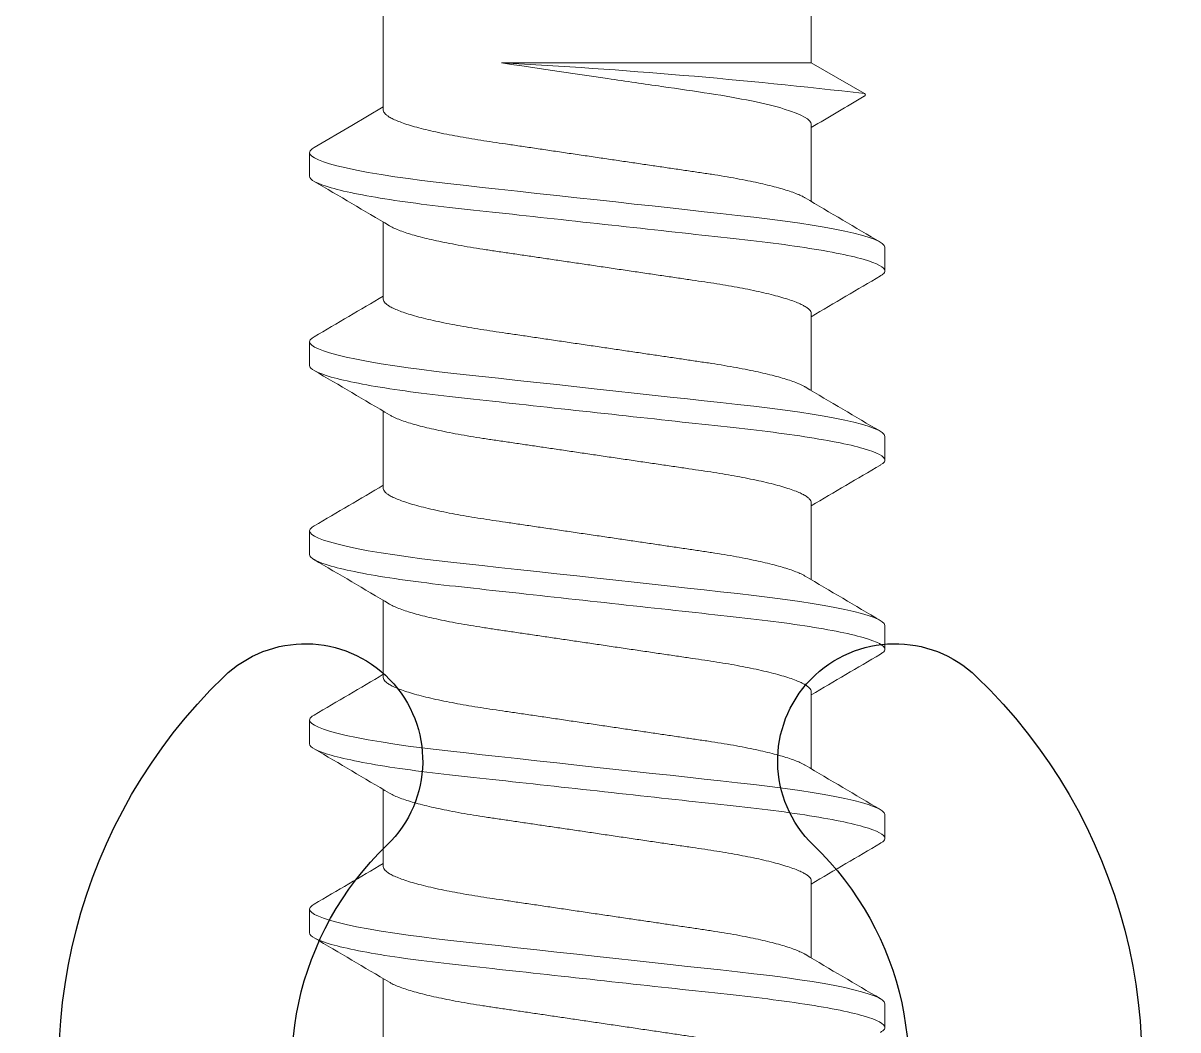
# Model space of a CAD drawing. Extents: x -82 to 113, y -82 to 93.
# Drawn here: x 17.3796 to 17.6847, y 88.2895 to 88.5556 of the extents above; entities that cross this region are included whole.
import ezdxf

# ---------------------------------------------------------------- set-up
doc = ezdxf.new("R2010")
doc.units = 0
doc.header["$MEASUREMENT"] = 0
doc.layers.get('0').update_dxf_attribs({"linetype": 'CONTINUOUS'})
doc.layers.add('Ballons', color=7, linetype='CONTINUOUS')
doc.layers.add('FRAME', color=1, linetype='CONTINUOUS')

# ---------------------------------------------------------------- blocks, each defined once
blk = doc.blocks.new('20355')
at = {"color": 7, "linetype": 'Continuous', "lineweight": 15}
for p, q in [((0.4342983944445109, 0.07598660130091162), (0.4280494863278079, 0.0759866012078021)), ((0.4842895713943562, 0.07598660204584462), (0.4780406632777101, 0.07598660195272089)), ((0.53428074834423, 0.07598660279076341), (0.5280318695554058, 0.07598660269763968)), ((0.5842719546219257, 0.0759866035356822), (0.578023017177486, 0.07598660344257269)), ((0.634263102244006, 0.07598660428061521), (0.6280142234551818, 0.07598660418749148)), ((0.4168143210555968, 0.05652674139855662), (-8.423057806794532e-10, 0.05652673518756046)), ((0.4668055273332925, 0.05652674214347542), (0.4464060922948647, 0.05652674183949102)), ((0.5167966749553727, 0.05652674288839421), (0.4963972399168881, 0.05652674258442403)), ((0.5667878812330684, 0.05652674363332721), (0.5463884461945838, 0.05652674332934282)), ((0.6167790288550918, 0.05652674437824601), (0.5963796524722795, 0.05652674407427583)), ((0.6667702351327875, 0.0565267451231648), (0.6463708000943598, 0.05652674481919462)), ((0.4043165375176727, 0.02526254465320221), (0.404316538736424, -0.05652672841151229)), ((8.423057806794532e-10, -0.05652673518754625), (0.404316538736424, -0.05652672841151229)), ((0.404316538736424, -0.05652672841151229), (0.4124272328839993, -0.07057488720502647)), ((0.4205379588424591, -0.0565267289210567), (0.4409376578312845, -0.05652672861708652)), ((0.4705291357923329, -0.05652672817613791), (0.4909285708307891, -0.05652672787216773)), ((0.5205203127422067, -0.05652672743121911), (0.5409197477806629, -0.05652672712724893)), ((0.5705115190199024, -0.05652672668628611), (0.5909108954027147, -0.05652672638231593)), ((0.6205026666419542, -0.05652672594136732), (0.6409021016804104, -0.05652672563739713)), ((0.4530450917312407, -0.07598658807850711), (0.4592939705200934, -0.07598658798538338)), ((0.503036239353321, -0.07598658733357411), (0.5092851767978175, -0.07598658724046459)), ((0.5530274456310167, -0.07598658658865531), (0.5592763244198693, -0.07598658649553158)), ((0.6030186519087124, -0.07598658584373652), (0.609267530697565, -0.07598658575061279)), ((0.6530097995307642, -0.07598658509880352), (0.6592586783196168, -0.075986585005694))]:
    blk.add_line(p, q, dxfattribs=at)
at = {"color": 7, "linetype": 'Continuous', "lineweight": 15, "flags": 128}
for points in [[(0.42671597965915, 0.07480295233422396), (0.4208356637440147, 0.0648011241985671), (0.4159386216527992, 0.05652674138549685)], [(0.4267135747784891, 0.07476025102702977), (0.427046797470922, 0.07530363689673436), (0.4275603276063293, 0.07581832549641376), (0.4280494863278079, 0.0759866012078021), (0.4284931576037252, 0.07584772665072137), (0.4289571237359269, 0.07542356571661912), (0.4294394490883633, 0.07470493146556123), (0.429937816763271, 0.07368573837470649), (0.430449704568133, 0.072363324944277), (0.4309722090486332, 0.07073868832011954), (0.4315023387669896, 0.06881657960917664), (0.4320904202672011, 0.06636898233705324), (0.4326794109347816, 0.06358835299525367), (0.4332649702519689, 0.06049618154443692), (0.4338427283730368, 0.05711844876786643), (0.4344085794027137, 0.05348487474590513), (0.4349093813237062, 0.04998704454179403), (0.4353945515185558, 0.04633075245541818), (0.4358617144333152, 0.04254282244487229), (0.4363089051036866, 0.03865032775476607), (0.4367496143274536, 0.03463479185815288), (0.4372103251278077, 0.03043310678393141), (0.4376897177525905, 0.0260608822647157), (0.4382360071458891, 0.02107883520260145), (0.4387988081044796, 0.01594602481165452), (0.4393743959947471, 0.010696848959725), (0.4399586355933138, 0.00536847516069372), (0.4405472743656276, 6.564647492268705e-09), (0.4410825364967081, -0.004881477691171199), (0.4416144845836243, -0.00973280561525769), (0.4421398632377702, -0.01452443905132839), (0.4426556223653222, -0.01922804778274667), (0.4431587998560929, -0.02381705438838821), (0.4436467562057089, -0.02826709478112832), (0.4441170572048065, -0.03255641138392207), (0.4446116123150432, -0.03706657930827362), (0.4450965185693576, -0.04138481130921434), (0.4456050630454627, -0.04558281757419991), (0.4461359259909727, -0.04962809554578484), (0.446685998656335, -0.05348486161661015), (0.4471998514548545, -0.05679821249540851), (0.4477238516762441, -0.05990244867945194), (0.4482549198990569, -0.0627748960972383), (0.4487898593904447, -0.06539533688236077), (0.4493253267785349, -0.06774648228446267), (0.4498580666751479, -0.06981435759693966), (0.4503847650362616, -0.07158856610737985), (0.4509534608343131, -0.07319317182920315), (0.4515071994382538, -0.07443090850824774), (0.4520423735261261, -0.07530362379731059), (0.452555903676938, -0.07581831238169912), (0.4530450917312407, -0.07598658807850711), (0.4530450917312407, -0.07598658807850711)], [(0.4767051036621979, 0.07476086032423268), (0.4770379744207673, 0.07530363764165315), (0.4775515045562315, 0.07581832624134677), (0.4780406632777101, 0.07598660195272089), (0.4784843345536274, 0.07584772739564016), (0.4789483006857722, 0.07542356646153792), (0.4794306260382371, 0.07470493221049423), (0.4799289937131448, 0.07368573911963949), (0.4804408815180068, 0.07236332568919579), (0.4809633859985354, 0.07073868906505254), (0.4814935157168634, 0.06881658035410965), (0.4820815972170749, 0.06636898308197203), (0.4826706172124773, 0.06358835374017247), (0.483256147201871, 0.06049618228936993), (0.483833905322939, 0.05711844951278522), (0.4843997563525875, 0.05348487549082392), (0.4849005582736083, 0.04998704528671283), (0.4853857284684295, 0.04633075320033697), (0.4858529207110109, 0.04254282318979108), (0.4863000820535603, 0.03865032849968486), (0.486740791277299, 0.03463479260307167), (0.4872015020776814, 0.0304331075288502), (0.4876809240302862, 0.02606088300964871), (0.4882271840957344, 0.02107883594752025), (0.4887899850543818, 0.01594602555658753), (0.4893655729446493, 0.0106968497046438), (0.4899498125431876, 0.005368475905612513), (0.4905384513155298, 7.309566285584879e-09), (0.4910737134466103, -0.004881476946252405), (0.4916056615334981, -0.009732804870338896), (0.4921310401876724, -0.01452443830640959), (0.4926467993152244, -0.01922804703781367), (0.4931500061337886, -0.02381705364345521), (0.4936379038277892, -0.02826709403620953), (0.4941082634825307, -0.03255641063898906), (0.4946027892648885, -0.03706657856335482), (0.495087695519203, -0.04138481056429555), (0.4955962399953364, -0.04558281682928111), (0.4961270736130245, -0.04962809480086605), (0.4966772049340307, -0.05348486087169135), (0.4971910284047283, -0.05679821175048971), (0.4977150579539682, -0.05990244793451893), (0.4982461261767526, -0.0627748953523195), (0.4987810070124681, -0.06539533613744197), (0.4993165330562306, -0.06774648153952967), (0.4998492436250501, -0.06981435685202086), (0.5003759713139573, -0.07158856536244684), (0.5009446377841869, -0.07319317108427015), (0.5014983470602772, -0.07443090776332895), (0.5020335798038218, -0.0753036230523918), (0.5025471099546337, -0.07581831163678032), (0.503036239353321, -0.07598658733357411), (0.503036239353321, -0.07598658733357411)], [(0.5266962806121, 0.07476086106916568), (0.5270291513706411, 0.07530363838657195), (0.5275426815061053, 0.07581832698626556), (0.5280318695554058, 0.07598660269763968), (0.5284754821756792, 0.07584772814055896), (0.5289395069634963, 0.07542356720645671), (0.5294217736602889, 0.07470493295541303), (0.5299201706630186, 0.07368573986455829), (0.530432058467909, 0.0723633264341288), (0.5309545629484091, 0.07073868980997133), (0.5314846926667656, 0.06881658109902844), (0.5320727741669486, 0.06636898382689083), (0.5326617941623226, 0.06358835448509126), (0.5332473534795668, 0.06049618303428872), (0.5338251116006347, 0.05711845025771822), (0.5343909626302832, 0.05348487623575693), (0.534891764551304, 0.04998704603164583), (0.5353769054182749, 0.04633075394525576), (0.5358440976609131, 0.04254282393472408), (0.5362912296756122, 0.03865032924460365), (0.5367319682272012, 0.03463479334800468), (0.5371927083553771, 0.03043310827376899), (0.5376721009801599, 0.0260608837545675), (0.5382183610456082, 0.02107883669243904), (0.5387811620042555, 0.01594602630150632), (0.5393567498944947, 0.01069685044956259), (0.5399410188208833, 0.005368476650545517), (0.5405296282654035, 8.054485078901052e-09), (0.541064919724306, -0.004881476201319401), (0.5415968678112222, -0.009732804125405892), (0.5421222464653681, -0.01452443756147659), (0.5426380055929201, -0.01922804629289487), (0.5431411537558404, -0.02381705289853642), (0.5436291101054849, -0.02826709329127652), (0.5440994111045541, -0.03255640989407027), (0.5445939368869688, -0.03706657781843603), (0.5450788431412548, -0.04138480981936254), (0.5455874462730321, -0.04558281608436232), (0.5461182798907203, -0.04962809405594726), (0.5466683525560825, -0.05348486012675835), (0.547182234682424, -0.05679821100557092), (0.54770620557602, -0.05990244718960014), (0.5482372737988328, -0.06277489460740071), (0.5487722132901638, -0.06539533539250897), (0.5493076806783108, -0.06774648079461087), (0.5498403912471019, -0.06981435610708786), (0.5503671189360375, -0.07158856461752805), (0.5509358440618826, -0.07319317033935135), (0.5514895533380297, -0.07443090701841015), (0.552024727425902, -0.075303622307473), (0.5525382575766855, -0.07581831089186153), (0.5530274456310167, -0.07598658658865531), (0.5530274456310167, -0.07598658658865531)], [(0.5766874868897958, 0.07476086181408448), (0.5770203576483368, 0.07530363913150495), (0.577533887783801, 0.07581832773118435), (0.578023017177486, 0.07598660344257269), (0.5784666884533749, 0.07584772888549196), (0.5789306545855482, 0.07542356795138971), (0.5794129799379846, 0.07470493370033182), (0.5799113769407143, 0.07368574060947708), (0.5804232060899608, 0.07236332717904759), (0.5809457692261049, 0.07073869055489013), (0.581475840288789, 0.06881658184394723), (0.5820639217890005, 0.06636898457182383), (0.5826529417844029, 0.06358835523002426), (0.5832385011016186, 0.06049618377920751), (0.583816259222715, 0.05711845100263702), (0.5843821102523634, 0.05348487698067572), (0.5848829121733274, 0.04998704677656463), (0.5853681116959706, 0.04633075469018877), (0.5858352452829649, 0.04254282467964288), (0.5862824359533079, 0.03865032998953666), (0.5867231745048969, 0.03463479409292347), (0.5871838559774574, 0.030433109018702), (0.5876632486022402, 0.02606088449948629), (0.5882095673233323, 0.02107883743737204), (0.5887723682819512, 0.01594602704642512), (0.5893479561721904, 0.01069685119449559), (0.5899321664429351, 0.005368477395464311), (0.5905208345430992, 8.799418083071942e-09), (0.5910560673463863, -0.004881475456400608), (0.591588015433274, -0.009732803380487098), (0.5921133940873915, -0.0145244368165578), (0.5926291532149719, -0.01922804554797608), (0.5931323600335361, -0.02381705215361762), (0.5936203163831806, -0.02826709254635773), (0.5940906173822782, -0.03255640914915148), (0.5945851431646645, -0.03706657707350303), (0.5950700494189505, -0.04138480907444375), (0.5955785938951124, -0.04558281533942932), (0.596109486168416, -0.04962809331101425), (0.5966595588338066, -0.05348485938183956), (0.5971733823044758, -0.05679821026063792), (0.5976974118537157, -0.05990244644466713), (0.5982284800765285, -0.0627748938624677), (0.5987634195678595, -0.06539533464759018), (0.5992988869560065, -0.06774648004967787), (0.5998315975247976, -0.06981435536216907), (0.6003583252137332, -0.07158856387260926), (0.6009269916839344, -0.07319316959443256), (0.6014807596157254, -0.07443090627347715), (0.6020159337035977, -0.07530362156254), (0.6025294638543812, -0.07581831014692852), (0.6030186519087124, -0.07598658584373652), (0.6030186519087124, -0.07598658584373652)], [(0.6266786345118476, 0.07476086255900327), (0.627011505270417, 0.07530363987642374), (0.6275250354058244, 0.07581832847611736), (0.6280142234551818, 0.07598660418749148), (0.6284578947310706, 0.07584772963041075), (0.6289218608632439, 0.07542356869630851), (0.6294041862157087, 0.07470493444526483), (0.6299025245627945, 0.07368574135441008), (0.6304144123676565, 0.07236332792396638), (0.6309369168481567, 0.07073869129982313), (0.6314670465664847, 0.06881658258888024), (0.6320551280666962, 0.06636898531674262), (0.6326441480620986, 0.06358835597494306), (0.6332297073793143, 0.06049618452414052), (0.6338074655004107, 0.05711845174755581), (0.6343733165300591, 0.05348487772559452), (0.6348741184510232, 0.04998704752148342), (0.6353592593180508, 0.04633075543510756), (0.6358264515606891, 0.04254282542456167), (0.6362736422310036, 0.03865033073445545), (0.6367143221269771, 0.03463479483784226), (0.6371750622551531, 0.03043310976362079), (0.6376544548799359, 0.0260608852444193), (0.6382007149453841, 0.02107883818229084), (0.6387635159040315, 0.01594602779135812), (0.6393391037942706, 0.01069685193941439), (0.6399233727206308, 0.005368478140383104), (0.6405119821651226, 9.544336876388115e-09), (0.641047273624082, -0.004881474711481815), (0.6415792217109697, -0.009732802635568305), (0.6421046003650872, -0.014524436071639), (0.642620359492696, -0.01922804480304308), (0.6431235076555879, -0.02381705140868462), (0.6436114640052608, -0.02826709180143894), (0.64408176500433, -0.03255640840421847), (0.6445763494423602, -0.03706657632858423), (0.6450612556966746, -0.04138480832952496), (0.6455698001728081, -0.04558281459451052), (0.6461006337904962, -0.04962809256609546), (0.64665070645583, -0.05348485863692076), (0.6471645885821715, -0.05679820951571912), (0.647688559475796, -0.05990244569974834), (0.6482196276985519, -0.06277489311754891), (0.6487545671899397, -0.06539533390267138), (0.6492900345780868, -0.06774647930475908), (0.6498228038025218, -0.06981435461725027), (0.650349472835785, -0.07158856312767625), (0.6509181979616301, -0.07319316884949956), (0.6514719072377488, -0.07443090552855836), (0.6520071399812934, -0.07530362081762121), (0.652520611476433, -0.07581830940200973), (0.6530097995307642, -0.07598658509880352), (0.6530097995307642, -0.07598658509880352)], [(0.4124272328839993, -0.07057488720502647), (0.4125849872354479, -0.07078199294157628), (0.4127456743670734, -0.07086218986529502), (0.4129100861300685, -0.07081442950658356), (0.4130767561333073, -0.07063786135866224), (0.4131373474095597, -0.07052767673482663)]]:
    blk.add_lwpolyline(points, dxfattribs=at)
at = {"color": 7, "linetype": 'Continuous', "lineweight": 15}
for centre, radius, start, end in [((3.950664086767091, 2.134790810009804), 4.074187176068519, 210.3724644400422, 210.6974167952904), ((-3.137927356165761, 2.193385494482101), 4.189746358580114, 329.3347694640082, 329.6249083906553), ((3.998131282663735, 2.133307157005746), 4.071259430536352, 210.3724101308716, 210.6975963778905), ((-3.084870395662193, 2.191583935309595), 4.186190429628003, 329.3345779057491, 329.6249634931722), ((4.05826004814628, 2.139287016240246), 4.083029260232426, 210.3728788266261, 210.6971276821357), ((-3.039296246169499, 2.194187882412336), 4.191317881105404, 329.3347555278266, 329.6247858710908), ((4.100031762326239, 2.134438599903575), 4.073486385000523, 210.3724990199475, 210.6975074888119), ((-2.986608110919576, 2.192586391643374), 4.188181291119223, 329.334783583213, 329.625030727383), ((4.151239751147926, 2.135146015319691), 4.074893854804303, 210.3724300851191, 210.6973258766211), ((1.90923714109789, 0.104361685329053), 1.506997911656548, 183.0087171146988, 186.6660845786359), ((-2.910899728826308, -2.044895750817318), 3.89723245634485, 30.36495558921576, 30.70495009202316), ((-3.015708818750284, -2.136199488007662), 4.076952277003071, 30.37263716815545, 30.69736934060961), ((-2.97050053722046, -2.139020782516894), 4.08250527878244, 30.37285801822129, 30.69714849053656), ((-2.912296442866364, -2.134176225593478), 4.07297000276562, 30.37247841716533, 30.69752809159603), ((-2.870518183350669, -2.139020781044678), 4.082505278817208, 30.37285801822402, 30.69714849053565), ((3.724606073505015, -2.015752133251638), 3.840529266729771, 149.3265356551774, 149.5691526368848), ((4.076613263186545, -2.194187866950244), 4.191317881095722, 149.3347555278266, 149.6247858710914), ((4.126604440146735, -2.194187866211337), 4.191317881107646, 149.3347555278266, 149.6247858710914), ((4.167357166020764, -2.188741590136686), 4.180593577097903, 149.3343835255994, 149.6251578733167), ((4.226586794046455, -2.194187864721499), 4.191317881107645, 149.3347555278266, 149.6247858710914)]:
    blk.add_arc(centre, radius, start, end, dxfattribs=at)
for points, knots in [([(0.4342983857945057, 0.07598660192594764), (0.4352003364849963, 0.07598660183671768), (0.4362517033635811, 0.0741372615970306), (0.4384543890491273, 0.06643429671899526), (0.4395995643702406, 0.06058868375932036), (0.4411864208780685, 0.04993296934051727), (0.441693735842648, 0.04607973038541502), (0.4426415666032995, 0.0380431184808856), (0.4430825855303056, 0.03386800320623706), (0.4445670298356958, 0.02032987300287914), (0.4456799240013538, 0.01018027960806478), (0.4479124404028028, -0.0101802671729132), (0.4490253345643396, -0.02032986053015406), (0.4505097788594696, -0.03386799064006141), (0.4509507977824967, -0.03804310587932491), (0.4518986285507651, -0.04607971774589714), (0.4524059435186416, -0.04993295667395614), (0.4539928000337738, -0.06058867098883525), (0.4551379753562799, -0.06643428384762728), (0.457340661036767, -0.07413724850347592), (0.4583920279089, -0.07598658862386287), (0.4592939785911199, -0.0759865886104194)], [0, 0, 0, 0, 0.125, 0.125, 0.25, 0.25, 0.3125, 0.3125, 0.375, 0.375, 0.5, 0.5, 0.6250000000000001, 0.6250000000000001, 0.6875000000000001, 0.6875000000000001, 0.7500000000000001, 0.7500000000000001, 0.8750000000000001, 0.8750000000000001, 1, 1, 1, 1]), ([(0.484289566976372, 0.07598660267086643), (0.4851915176643615, 0.07598660263187185), (0.4862428845419799, 0.07413726244377017), (0.488445570229203, 0.0664342976472625), (0.4895907455530164, 0.06058868471676249), (0.4911776020663297, 0.04993297031730037), (0.491684917032984, 0.0460797313647987), (0.4926327477978418, 0.03804311945887662), (0.4930737667243079, 0.03386800418824976), (0.4945582110291866, 0.02032987398959563), (0.4956711051957541, 0.01018028058629739), (0.4979036216011536, -0.01018026623057722), (0.4990165157656463, -0.0203298596146908), (0.5005009600652954, -0.03386798976561067), (0.5009419789897436, -0.03804310501816133), (0.5018898097584952, -0.04607971690469981), (0.5023971247268264, -0.04993295584338853), (0.5039839812438913, -0.0605886701897731), (0.5051291565683869, -0.06643428306875876), (0.5073318422530235, -0.07413724775176433), (0.508383209127345, -0.07598658787892987), (0.5092851598111281, -0.07598658786550061)], [0, 0, 0, 0, 0.1249999999999999, 0.1249999999999999, 0.2499999999999998, 0.2499999999999998, 0.3124999999999998, 0.3124999999999998, 0.3749999999999998, 0.3749999999999998, 0.4999999999999998, 0.4999999999999998, 0.6249999999999998, 0.6249999999999998, 0.6874999999999999, 0.6874999999999999, 0.7499999999999999, 0.7499999999999999, 0.875, 0.875, 1, 1, 1, 1]), ([(0.5342807481582099, 0.07598660341579944), (0.5351826988437836, 0.07598660342702601), (0.5362340657203788, 0.07413726329049553), (0.5384367514093071, 0.06643429857554395), (0.5395819267357922, 0.06058868567420461), (0.5411687832546193, 0.04993297129408347), (0.5416760982232915, 0.04607973234418239), (0.5426239289923842, 0.03804312043686764), (0.5430649479183103, 0.03386800517026245), (0.5445493922226774, 0.02032987497631211), (0.5456622863902112, 0.01018028156451578), (0.547894802799533, -0.01018026528824123), (0.5490076969669531, -0.02032985869922754), (0.5504921412710928, -0.03386798889115994), (0.5509331601969336, -0.03804310415699774), (0.5518809909662536, -0.04607971606351668), (0.5523883059350112, -0.04993295501283512), (0.5539751624539804, -0.06058866939071095), (0.5551203377804654, -0.06643428228987602), (0.5573230234693369, -0.07413724700005275), (0.5583743903457616, -0.07598658713401107), (0.5592763410311363, -0.0759865871205676)], [0, 0, 0, 0, 0.1250000000000001, 0.1250000000000001, 0.2500000000000003, 0.2500000000000003, 0.3125000000000002, 0.3125000000000002, 0.3750000000000002, 0.3750000000000002, 0.5000000000000002, 0.5000000000000002, 0.6250000000000002, 0.6250000000000002, 0.6875000000000002, 0.6875000000000002, 0.7500000000000002, 0.7500000000000002, 0.8750000000000002, 0.8750000000000002, 1, 1, 1, 1]), ([(0.5842719296021812, 0.07598660416071823), (0.5851738803020794, 0.07598660387716905), (0.5862252471845864, 0.07413726343797578), (0.5884279328635955, 0.0664342982445163), (0.5895731081743065, 0.06058868517206406), (0.5911599646608465, 0.04993297067839819), (0.5916672796174964, 0.04607973171326307), (0.5926151103617769, 0.03804311981411956), (0.5930561292908862, 0.03386800452389593), (0.5945405735982945, 0.02032987430234812), (0.5956534677603145, 0.01018028094037504), (0.5978859841465578, -0.01018026570174868), (0.5989988782967259, -0.02032985895503714), (0.6004833225744619, -0.03386798890630871), (0.6009243414920036, -0.03804310409419998), (0.6018721722583109, -0.04607971588350779), (0.6023794872243684, -0.04993295477044057), (0.6039663437322247, -0.06058866896349002), (0.6051115190469432, -0.06643428174419341), (0.6073142047112015, -0.07413724629495277), (0.6083655715750922, -0.07598658638909228), (0.6092675222511446, -0.07598658637564881)], [0, 0, 0, 0, 0.1249999999999999, 0.1249999999999999, 0.2499999999999998, 0.2499999999999998, 0.3124999999999997, 0.3124999999999997, 0.3749999999999997, 0.3749999999999997, 0.4999999999999995, 0.4999999999999995, 0.6249999999999994, 0.6249999999999994, 0.6874999999999994, 0.6874999999999994, 0.7499999999999996, 0.7499999999999996, 0.8749999999999998, 0.8749999999999998, 1, 1, 1, 1]), ([(0.6342631105219425, 0.07598660490563702), (0.6351650612183732, 0.07598660501733434), (0.6362164280771765, 0.07413726498396045), (0.6384191137694586, 0.06643430043210685), (0.6395642891013438, 0.06058868758908886), (0.64115114563117, 0.04993297324767809), (0.6416584606039635, 0.04607973430296397), (0.6426062913814974, 0.03804312239283547), (0.6430473103063719, 0.03386800713428784), (0.6445317546097158, 0.0203298769497593), (0.6456446487790402, 0.01018028352098099), (0.6478771651962631, -0.01018026340356926), (0.648990059369595, -0.02032985686830102), (0.650474503682716, -0.03386798714225847), (0.650915522611399, -0.03804310243467057), (0.6518633533817138, -0.04607971438112202), (0.6523706683513808, -0.0499329533517141), (0.6539575248741301, -0.06058866779257244), (0.6551027002046226, -0.06643428073212476), (0.6573053859018785, -0.0741372454966438), (0.6583567527825949, -0.07598658564415928), (0.6592587034711528, -0.07598658563073002)], [0, 0, 0, 0, 0.1249999999999999, 0.1249999999999999, 0.2499999999999998, 0.2499999999999998, 0.3124999999999997, 0.3124999999999997, 0.3749999999999997, 0.3749999999999997, 0.4999999999999998, 0.4999999999999998, 0.6249999999999998, 0.6249999999999998, 0.6874999999999998, 0.6874999999999998, 0.7499999999999999, 0.7499999999999999, 0.8749999999999999, 0.8749999999999999, 1, 1, 1, 1]), ([(0.4399726551893366, -0.05487107416300319), (0.4398427461170229, -0.05465324347213141), (0.439514691144069, -0.05410316301878026), (0.438974517681487, -0.05287802031071465), (0.4383689178583552, -0.05127207705712067), (0.4377690048289651, -0.04941243975650877), (0.4371800310410947, -0.04734464281804662), (0.4365944872990326, -0.04504432116637247), (0.4360167508887685, -0.04253175269261078), (0.4354396619087879, -0.03977502312999093), (0.4348680008864392, -0.03678617652184357), (0.4343072837540944, -0.03358234007551175), (0.4337699354831841, -0.03025046489318584), (0.4332602996555295, -0.02678414625688674), (0.4327271122723459, -0.02316932532907856), (0.4321804925147603, -0.01945980070155429), (0.4316233198305781, -0.01568015462980554), (0.4310605485656538, -0.01186182783878564), (0.4304849509730673, -0.007957054688915832), (0.4299007473206871, -0.003993408551508537), (0.4293002666750567, 8.061227700295603e-05), (0.4286879144105455, 0.004234773814886239), (0.4280690091213728, 0.008434023396944212), (0.4274603427053023, 0.01256323875560383), (0.4268667963854966, 0.01658979908532388), (0.42629298897495, 0.02048384158786121), (0.4257522607842645, 0.02414944202648428), (0.4252469999075856, 0.02758705775248416), (0.424764168927851, 0.03082643276047747), (0.4242540280575042, 0.03395026613480923), (0.4237235006791025, 0.03695972749355292), (0.4231620525228266, 0.03988756375358093), (0.422572801535182, 0.04269483257363049), (0.4219591274895151, 0.04534001968329449), (0.4213373039876274, 0.0477434554404681), (0.4207124301597958, 0.04988269265436429), (0.4200898928119159, 0.05173955371698469), (0.4194862924225617, 0.05327142369972648), (0.4189060506875819, 0.0544891595784236), (0.4183522012961589, 0.05541106148831432), (0.4178173119175028, 0.05605639761213865), (0.4173026716032666, 0.0564538911087169), (0.4169762255088187, 0.05650258910384309), (0.4168143210555968, 0.05652674139855662)], [0, 0, 0, 0, 0.01679358696882447, 0.04240827542105716, 0.06818312441421996, 0.0925660290556951, 0.1169624706840342, 0.1413089107048787, 0.1655427252015657, 0.1896030428780315, 0.2148666065344953, 0.2398046481402562, 0.2643574432301309, 0.2885572543495509, 0.3130505195673046, 0.3379370189519944, 0.3617094181079563, 0.385725351927288, 0.4099273896177598, 0.4342551163082801, 0.4586462156452162, 0.4845135258516144, 0.5103052427483848, 0.5359472362474925, 0.5613679432358053, 0.5864996284119904, 0.611279540391068, 0.634270335885189, 0.6571123203248924, 0.6803180144503366, 0.703860433347831, 0.7276891134588782, 0.7532131543967221, 0.7789282671747804, 0.8047615827538753, 0.8306381802570689, 0.8564822756597011, 0.8822188047837252, 0.906320882849566, 0.9302034094766611, 0.9538108917258324, 0.9770920147367664, 0.9999999999999999, 0.9999999999999999, 0.9999999999999999, 0.9999999999999999]), ([(0.4899626883541544, -0.05486907546028874), (0.4898331597719334, -0.05465186035542047), (0.4895054897019406, -0.05410236859532347), (0.4889656791641812, -0.05287799441644836), (0.4883601453175572, -0.05127208049022158), (0.4877601688332049, -0.04941243880283253), (0.4871712114477589, -0.04734464233068536), (0.4865856635549051, -0.04504432032803152), (0.4860079271827829, -0.04253175206427784), (0.4854308422082454, -0.0397750220060118), (0.4848591646357079, -0.03678617821275054), (0.4842985097930352, -0.03358233507302089), (0.4837611031034044, -0.03025046622454397), (0.483251467098313, -0.02678414783497374), (0.4827183386892955, -0.02316931970183589), (0.4821716561089602, -0.0194598029017925), (0.4816145035966315, -0.01568015296990666), (0.4810517116150663, -0.01186183045501821), (0.4804761781307434, -0.007957048113496512), (0.4798919109774999, -0.003993411162724669), (0.479291447721522, 8.061361256750388e-05), (0.4786790893173531, 0.004234774273228936), (0.4780601900170609, 0.008434024679203844), (0.477451506236747, 0.01256323631308476), (0.4768580233751152, 0.01658980524791787), (0.476284152985869, 0.0204838393496658), (0.475743440949401, 0.02414944320153722), (0.4752381760298761, 0.02758705838668618), (0.4747553461026826, 0.03082643353549486), (0.4742452049457597, 0.03395026687148572), (0.4737146776457735, 0.03695972824073124), (0.4731532294678118, 0.03988756449784603), (0.4725639784864768, 0.04269483331873403), (0.471950304438792, 0.04534002042817065), (0.4713284809384959, 0.0477434561854011), (0.4707036071062305, 0.04988269339928308), (0.470081069774551, 0.05173955446191769), (0.4694774693262502, 0.05327142444461685), (0.4688972277969867, 0.05448916032345608), (0.4683433776581296, 0.05541106223284942), (0.4678084910216853, 0.05605639835853538), (0.4672938408555183, 0.05645389171822046), (0.466967419456978, 0.0565025898119984), (0.4668055273332925, 0.05652674214347542)], [0, 0, 0, 0, 0.01674559102140189, 0.04236153047166103, 0.06813761265077502, 0.09252173392424135, 0.1169193670525429, 0.141266996131317, 0.1655019941854056, 0.1895634869458465, 0.214828284451722, 0.2397675199518047, 0.2643215375045893, 0.2885225305207169, 0.3130169687540183, 0.3379047075318781, 0.3616782677101372, 0.385695374445777, 0.4098985687078312, 0.4342275092263994, 0.4586197998023853, 0.4844883733446261, 0.5102813498853308, 0.5359245957160185, 0.5613465192600409, 0.5864794562679423, 0.6112605784753247, 0.6342524968189326, 0.6570955968403269, 0.6803024243107114, 0.7038459929984768, 0.7276758368805317, 0.7532011243892601, 0.7789174930699774, 0.8047520703246482, 0.8306299316172676, 0.8564752892219525, 0.8822130752945903, 0.9063163304839456, 0.9302000235118631, 0.9538086587289403, 0.9770909187686925, 1, 1, 1, 1]), ([(0.5399538653040281, -0.05486907471536995), (0.5398243362464541, -0.05465185963936392), (0.5394966649738819, -0.05410236795228229), (0.5389568669784524, -0.05287799253898129), (0.5383512815928384, -0.05127208106404169), (0.5377513247295838, -0.04941243742214851), (0.5371623375833963, -0.04734464492756274), (0.5365768909989583, -0.04504431602457259), (0.5359991260864376, -0.04253175196274128), (0.5354220566266576, -0.03977501950632245), (0.5348503434351812, -0.03678617726140487), (0.5342896429709185, -0.03358233802663335), (0.5337522797885299, -0.03025046549275601), (0.5332426873602572, -0.02678414325889378), (0.5327095159078965, -0.02316931876606532), (0.5321627875273975, -0.0194598068296159), (0.5316056882714975, -0.01568014993233646), (0.5310429019289984, -0.0118618263588246), (0.5304672921666906, -0.007957056490170089), (0.5298831539465709, -0.0039934007625817), (0.5292825945852826, 8.060706760204539e-05), (0.5286703212493364, 0.004234781636270668), (0.5280513525506478, 0.008434021908271916), (0.527442687244644, 0.01256323764567924), (0.5268491985695505, 0.01658980575787439), (0.5262753329077157, 0.020483840449387), (0.5257346083679408, 0.02414944165550992), (0.5252293863339901, 0.02758706076490114), (0.5247465723974756, 0.03082643864594559), (0.5242363229072566, 0.03395026123314437), (0.5237058674902357, 0.03695973143599929), (0.5231444140586348, 0.03988756691722983), (0.522555105756453, 0.04269483032099686), (0.5219414977719339, 0.04534002345381793), (0.5213196415409129, 0.04774345487913934), (0.5206948338822599, 0.04988269698220904), (0.5200722373525934, 0.05173955389199136), (0.5194686355170859, 0.05327142436000543), (0.5188884536027274, 0.05448916254447056), (0.5183345425164134, 0.0554110622679076), (0.5177996691807891, 0.05605639922855232), (0.5172850246826783, 0.05645389256768851), (0.5169585791365989, 0.05650259058346307), (0.5167966749553727, 0.05652674288839421)], [0, 0, 0, 0, 0.01674559066949961, 0.04236152958144942, 0.06813763685305825, 0.09252175761410145, 0.1169193902296959, 0.1412669673560159, 0.1655019649008152, 0.189563457155613, 0.2148282788036133, 0.2397675378364966, 0.2643215315465013, 0.2885225014005297, 0.3130169623322799, 0.3379047245476035, 0.3616782596507985, 0.3856953658817279, 0.4098985850690296, 0.4342274737094768, 0.4586197895830827, 0.4844883367736195, 0.510281338438317, 0.5359245837301215, 0.5613465067399117, 0.586479443219654, 0.6112605649062703, 0.6342524597622766, 0.6570955593036318, 0.6803024331625472, 0.7038459772407846, 0.7276758206220643, 0.7532011327578672, 0.7789174753764254, 0.8047520520881924, 0.8306298870115092, 0.8564752698375572, 0.882213055369325, 0.906316284818622, 0.930200002141647, 0.9538086368625975, 0.9770908964130818, 1, 1, 1, 1]), ([(0.5899450715817238, -0.05486907397045115), (0.5898155425434766, -0.05465185889273982), (0.5894878713198182, -0.05410236720138073), (0.5889480728059198, -0.05287799183344077), (0.5883424895085341, -0.05127208017586327), (0.587742525263991, -0.0494124371795408), (0.5871535649139332, -0.04734464085058221), (0.5865680166659502, -0.04504431893199978), (0.5859902846391662, -0.04253175019263722), (0.5854131826816911, -0.03977502289369284), (0.5848415721669369, -0.0367861720770577), (0.5842808381950988, -0.03358233845723646), (0.5837435071311745, -0.03025046032588818), (0.5832338190073756, -0.02678414643659721), (0.5827006491423674, -0.02316932235811464), (0.5821540114671961, -0.01945980131802116), (0.5815968915483154, -0.01568014952970032), (0.5810341022128114, -0.01186182651809986), (0.5804585253321761, -0.007957048975967496), (0.5798742560089067, -0.003993412429977639), (0.5792738462393743, 8.062025477784118e-05), (0.5786614480622347, 0.004234776399414386), (0.5780424798616934, 0.008434017042418418), (0.5774339381618177, 0.01256325005282122), (0.5768403014808712, 0.01658979515583781), (0.5762665603849371, 0.02048384665278036), (0.5757258288390119, 0.02414944627417981), (0.575220520789486, 0.02758705774009229), (0.5747377049203521, 0.0308264355655723), (0.5742275485286257, 0.03395026616294672), (0.5736970696227104, 0.03695973169430999), (0.573135616790239, 0.03988756737922472), (0.5725463319329265, 0.04269483477850144), (0.5719326253323516, 0.04534002066745302), (0.5713107926762291, 0.04774345605375174), (0.5706859880109505, 0.04988269796322697), (0.5700633559456492, 0.05173955204207914), (0.5694598913459288, 0.05327142922430994), (0.5688795477377369, 0.05448915979491176), (0.5683258026382418, 0.0554110656638187), (0.5677907686679475, 0.05605639822887554), (0.5672762565893095, 0.05645389387886723), (0.5669497940216957, 0.05650259149962267), (0.5667878812330684, 0.05652674363332721)], [0, 0, 0, 0, 0.01674559062902022, 0.04236152947904823, 0.06813763668834806, 0.09252175739044714, 0.1169193899470648, 0.1412670184553267, 0.1655020159415423, 0.1895635081381759, 0.2148282803802104, 0.2397675393528076, 0.2643215330034576, 0.2885225481073083, 0.3130170089798476, 0.3379047232153063, 0.3616782582610333, 0.3856953644339056, 0.4098985835627005, 0.4342275235111944, 0.4586197877066655, 0.4844883864520279, 0.5102813880543755, 0.5359245825146884, 0.5613465554011121, 0.5864794429750667, 0.6112605646017794, 0.6342525054124184, 0.6570956048985546, 0.680302431825158, 0.7038459758464832, 0.7276758191701587, 0.7532011312442588, 0.7789175248453251, 0.8047521014946417, 0.8306299363554036, 0.8564753191189751, 0.8822130534644105, 0.9063163333237921, 0.9302000009963419, 0.9538086841513571, 0.9770908964684603, 1, 1, 1, 1]), ([(0.6399362192038041, -0.05486907322551815), (0.6398066910777516, -0.05465185809346451), (0.6394790221617086, -0.0541023662646154), (0.6389391995968765, -0.05287799327508935), (0.6383337152138324, -0.05127207707893433), (0.6377337264444236, -0.049412436705353), (0.6371447721902825, -0.04734464007179895), (0.6365592240324816, -0.04504431805288789), (0.6359814856124331, -0.04253175001346676), (0.6354044089725903, -0.03977501814176776), (0.6348326976207943, -0.0367861757549548), (0.634271997280166, -0.03358233647861653), (0.6337346318145478, -0.03025046424608036), (0.6332250482806785, -0.02678414086270209), (0.6326918433770459, -0.02316932308595199), (0.632145241548443, -0.0194597948691495), (0.631588016057151, -0.0156801545202967), (0.6310252630196942, -0.01186182392706314), (0.6304496441225638, -0.007957055254948386), (0.6298655083690221, -0.003993399204276216), (0.6292649483346509, 8.06085377718091e-05), (0.6286526751931092, 0.004234783131821018), (0.6280337064282548, 0.008434023395480494), (0.6274250411889568, 0.01256323914040536), (0.6268315523151102, 0.01658980723109948), (0.6262576873698436, 0.02048384199980546), (0.6257169602644979, 0.02414944292962673), (0.6252117470960741, 0.02758706299376001), (0.6247289009634187, 0.03082643517288375), (0.6242187752567077, 0.03395027129373318), (0.6236882009111469, 0.03695972861633834), (0.6231267515558159, 0.03988756491608569), (0.6225375576086378, 0.04269483921498818), (0.621923825730164, 0.04534002085662792), (0.6213020025288643, 0.04774345704214511), (0.6206771858834941, 0.04988269829175351), (0.6200545917595548, 0.05173955543000375), (0.6194509892906694, 0.05327142583786326), (0.6188708075350178, 0.05448916403740611), (0.6183168964075776, 0.05541106375693516), (0.617782023082782, 0.05605640071861728), (0.6172673785818574, 0.05645389405748347), (0.6169409330361759, 0.05650259207328645), (0.6167790288550918, 0.05652674437824601)], [0, 0, 0, 0, 0.01674559061122939, 0.04236152943404254, 0.06813758534880991, 0.09252170602500284, 0.1169193385557, 0.1412669670380946, 0.1655019644985624, 0.1895634566696326, 0.2148282782297181, 0.2397675371758194, 0.2643215308003827, 0.2885225005701982, 0.3130169614167141, 0.3379046756257317, 0.3616782597984382, 0.3856953659457943, 0.4098985850488753, 0.4342274736046643, 0.4586197893933915, 0.4844883364939127, 0.5102813380688573, 0.5359245832714301, 0.5613465061927588, 0.5864794425850451, 0.6112605641854297, 0.6342524589614303, 0.6570955584232976, 0.6803023853252457, 0.703845977552403, 0.7276758208507612, 0.7532010825719894, 0.7789174761457339, 0.8047520527676034, 0.8306298876008722, 0.8564752703369851, 0.8822130557791923, 0.9063162851446165, 0.9302000023845325, 0.9538086370233313, 0.9770908964927995, 1, 1, 1, 1]), ([(0.4473719161158272, 0.05486915541521853), (0.4475014678189382, 0.0546519202192286), (0.447829176720802, 0.05410241059612986), (0.4483689303886536, 0.05287800696635259), (0.4489745318231257, 0.05127209564599866), (0.4495744879767187, 0.04941245240091519), (0.4501634628820455, 0.04734465796971676), (0.450748959989113, 0.04504433256407481), (0.4513267085405914, 0.04253176616207099), (0.4519037942287696, 0.03977503628503598), (0.4524754560815722, 0.03678618975314407), (0.4530361733221184, 0.03358235332930803), (0.453573520357736, 0.03025047798443836), (0.454083160957623, 0.02678415996811623), (0.4546163303900244, 0.02316933551078648), (0.4551630180078519, 0.01945981966547095), (0.4557201112868086, 0.01568016170745068), (0.4562829608679237, 0.01186184704596371), (0.456858495337741, 0.00795706504065663), (0.4574426997757826, 0.003993418880639865), (0.4580432423688876, -8.059280990835305e-05), (0.4586555162914578, -0.004234767276543039), (0.4592745005068934, -0.00843400396260563), (0.4598831029100268, -0.01256322855115855), (0.4604766544891277, -0.01658978792104904), (0.4610505034916912, -0.02048382624239764), (0.4615912333567849, -0.02414942673853204), (0.4620964507707868, -0.02758704638056031), (0.462579277868258, -0.03082642171290217), (0.4630894774451804, -0.03395024869777785), (0.4636199455272276, -0.03695971645741736), (0.4641813984047758, -0.03988755207019778), (0.4647706950577799, -0.04269481746311499), (0.4653843523300907, -0.04534000697645979), (0.4660061967790909, -0.04774344038159484), (0.4666310029396357, -0.04988268238804494), (0.4672536172374748, -0.05173953788228403), (0.4678571504549893, -0.05327141170744198), (0.4684374132163214, -0.05448914608496125), (0.4689912413092259, -0.05541104888114035), (0.4695261949621283, -0.05605638364399113), (0.4700407732505596, -0.05645387813856928), (0.4703672273073494, -0.05650257595682717), (0.4705291357923329, -0.05652672817613791)], [0, 0, 0, 0, 0.0167472081198769, 0.04236308016114575, 0.06813914563636113, 0.09252322685814053, 0.1169208199125615, 0.1412683832786005, 0.1655033415259417, 0.1895647947646233, 0.2148295507722734, 0.2397687693657268, 0.2643227232610159, 0.2885236765262505, 0.3130180977398184, 0.3379057956387836, 0.3616792921927898, 0.3856963845423576, 0.4098995390499033, 0.4342284139234025, 0.458620690244456, 0.4844891954887066, 0.5102821553296161, 0.5359253336551553, 0.5613472404112658, 0.5864801361375269, 0.6112612176411358, 0.6342530752153961, 0.6570961377162794, 0.680302950506124, 0.7038464564081068, 0.7276762611488928, 0.753201531894971, 0.7789178583357429, 0.8047523931563073, 0.8306301861182774, 0.8564755270356006, 0.882213245270501, 0.9063164608695008, 0.9302001146677006, 0.9538087353517272, 0.9770909335604605, 1, 1, 1, 1]), ([(0.4973630637379074, 0.05486915616015153), (0.4974926137247166, 0.05465192087719117), (0.4978203184811889, 0.05410241070551081), (0.4983601183657527, 0.05287800874802429), (0.4989657051745837, 0.0512720961980051), (0.499565668526543, 0.04941245342884315), (0.5001546291082946, 0.04734465703977264), (0.5007401773058291, 0.04504433513864115), (0.5013179093035376, 0.04253176638947309), (0.5018950114288145, 0.03977503911259817), (0.502466621274408, 0.03678618821420798), (0.5030273577290814, 0.03358235489608319), (0.5035646797364848, 0.03025047566470107), (0.5040744008943534, 0.02678416802393713), (0.5046074444856004, 0.02316932866236243), (0.5051542077700901, 0.0194598231838512), (0.5057112955875311, 0.01568016488479884), (0.5062740937338219, 0.01186184296672366), (0.5068496676753966, 0.007957065048600498), (0.5074339398601353, 0.003993428902973051), (0.5080343409443913, -8.060503334661462e-05), (0.5086467723807573, -0.00423475350905278), (0.5092656141809755, -0.00843401241098718), (0.5098742817774848, -0.01256322738319682), (0.5104678855422264, -0.01658977995194277), (0.5110416354182234, -0.02048383018812672), (0.5115823646942772, -0.02414943013586424), (0.512087673279126, -0.02758704152343228), (0.5125704891060252, -0.0308264193604515), (0.5130806451399792, -0.03395024998835083), (0.5136111255511651, -0.0369597153830199), (0.5141725725084711, -0.03988755160352753), (0.5147618805365823, -0.04269481494463889), (0.5153754967493569, -0.04534000752225609), (0.5159973205520032, -0.04774344285118559), (0.5166222515621257, -0.04988267602934116), (0.5172447321339462, -0.05173954101626066), (0.5178483304438828, -0.05327141057398421), (0.5184286321581908, -0.05448914413179295), (0.5189824198135113, -0.05541104823204535), (0.5195173252460279, -0.05605638351804032), (0.5200319613736042, -0.05645387717230221), (0.52035840801679, -0.05650257514676582), (0.5205203127422067, -0.05652672743121911)], [0, 0, 0, 0, 0.01674720769571737, 0.04236310442221104, 0.06813916924459143, 0.09252324984879086, 0.1169208422852896, 0.1412684307556606, 0.1655033883891988, 0.1895648410184717, 0.2148295717144396, 0.239768789676253, 0.2643227429496597, 0.2885237182567145, 0.3130180924248626, 0.3379058136539236, 0.3616793096058142, 0.3856963762843155, 0.40989955561269, 0.434228455554025, 0.458620679638205, 0.4844892358445524, 0.5102821437014293, 0.5359253467628082, 0.5613472778446604, 0.5864801240894232, 0.6112612049653972, 0.6342531079674745, 0.6570961698898075, 0.6803029586544846, 0.7038464639601768, 0.7276762680974211, 0.7532015381970161, 0.778917838464769, 0.8047523726310175, 0.8306302165896556, 0.8564755053246752, 0.8822132484703245, 0.9063164886936288, 0.9302001170912372, 0.9538087129324486, 0.9770909341406826, 1, 1, 1, 1]), ([(0.5473542700156031, 0.05486915690507033), (0.5474838200217675, 0.05465192162381527), (0.5478115248271536, 0.05410241145641237), (0.5483513241931348, 0.0528780094535648), (0.5489569130905068, 0.05127209708621194), (0.549556869060325, 0.0494124536713656), (0.5501458564414747, 0.04734466111708002), (0.5507313029631007, 0.04504433223003446), (0.5513090678923334, 0.04253176816396831), (0.5518861373475943, 0.03977503570868635), (0.5524578505402928, 0.03678619346344192), (0.5530185510042713, 0.03358235422874145), (0.5535559141867736, 0.0302504816948499), (0.5540655066149611, 0.02678415946100188), (0.5545986780673218, 0.02316933496817342), (0.5551454064478492, 0.01945982303170979), (0.5557025057037777, 0.01568016613444456), (0.5562652920462767, 0.0118618425609327), (0.5568409018086413, 0.007957072692278189), (0.5574250400284768, 0.003993416964675589), (0.5580255993907315, -8.059086542289151e-05), (0.5586378727228407, -0.004234765434503629), (0.5592568414360812, -0.008434005704941683), (0.5598655066881975, -0.01256322144813282), (0.5604589955617598, -0.01658978953899748), (0.5610328604957999, -0.02048382430872664), (0.5615735876444887, -0.02414942523445518), (0.5620788006625332, -0.02758704531279932), (0.5625616473468824, -0.03082641743979764), (0.5630717709541102, -0.0339502537590306), (0.5636023533043897, -0.03695971032522039), (0.564163772013643, -0.03988755157880064), (0.5647530904153371, -0.042694813878839), (0.5653666956099244, -0.04534000731655397), (0.5659885525939785, -0.04774343865959452), (0.566613360050269, -0.04988268078477631), (0.5672359566340788, -0.05173953768864692), (0.5678395584553186, -0.05327140815820997), (0.5684197403733151, -0.05448914634229141), (0.5689736514586627, -0.05541104606581371), (0.5695085247944576, -0.05605638302644422), (0.5700231692925968, -0.05645387636559462), (0.5703496148386478, -0.05650257438135498), (0.5705115190199024, -0.05652672668628611)], [0, 0, 0, 0, 0.0167472077105502, 0.04236310445973161, 0.0681391693049416, 0.09252324993073775, 0.1169208423888452, 0.1412683794400675, 0.1655033370950703, 0.1895647897456541, 0.2148295698088104, 0.2397687877927122, 0.2643227410878661, 0.2885236711081062, 0.313018091722994, 0.3379058129740978, 0.3616793089470443, 0.3856963756468172, 0.4098995549966283, 0.4342284035927382, 0.4586206793176082, 0.4844891839295941, 0.5102821431400852, 0.5359253462241761, 0.5613472273905401, 0.5864801225025158, 0.6112612034004381, 0.6342530604127432, 0.6570961223553081, 0.6803029111405392, 0.7038464646978498, 0.7276762688562, 0.7532015389784024, 0.7789178392689319, 0.8047523734580618, 0.8306301657875402, 0.8564755060731647, 0.8822132492416097, 0.9063164390179951, 0.9302001170294162, 0.9538087128915375, 0.9770909341203923, 1, 1, 1, 1]), ([(0.5973454762932988, 0.05486915764998912), (0.5974750296932712, 0.05465192253926432), (0.5978027426916981, 0.05410241346045552), (0.598342450661363, 0.05287800820380539), (0.5989480646329639, 0.05127209793039356), (0.5995480209703317, 0.04941245485511558), (0.6001369833998353, 0.04734465854690484), (0.6007225310923445, 0.0450443366228086), (0.6013002632660971, 0.04253176788479607), (0.6018773651872209, 0.03977504058593695), (0.6024489757000424, 0.03678618976756809), (0.6030097097171847, 0.0335823561544828), (0.6035470406059744, 0.03025047799850711), (0.6040567293774473, 0.02678416419999508), (0.604589896790003, 0.02316933977789404), (0.6051365436450169, 0.0194598200239966), (0.6056936309470586, 0.01568016100492287), (0.60625654376679, 0.01186185525565975), (0.6068320029441452, 0.007957061113629038), (0.6074162736000801, 0.003993424521326006), (0.6080167994250587, -8.059102970037202e-05), (0.6086290739341678, -0.00423476539428691), (0.6092480736663788, -0.008433998494552952), (0.6098566131666985, -0.01256323193412356), (0.6104502276496646, -0.01658978256159571), (0.6110240599930705, -0.02048382451289399), (0.6115647951834831, -0.02414942429903988), (0.6120700079775361, -0.02758704447369098), (0.6125528482359925, -0.03082641725745816), (0.6130629978995898, -0.03395024863978335), (0.613593478646635, -0.03695971395634956), (0.6141549309701588, -0.03988754970063724), (0.6147442159739569, -0.0426948170828183), (0.6153579225340593, -0.04534000297650209), (0.6159797552011241, -0.04774343836152184), (0.6166045598634469, -0.04988268027133813), (0.6172271919295156, -0.05173953435010503), (0.617830656529037, -0.05327141153236425), (0.6184110001372858, -0.05448914210295186), (0.6189647452367524, -0.05541104797185881), (0.6194997792070467, -0.05605638053691564), (0.6200142912856847, -0.05645387618690734), (0.620340753853327, -0.05650257380767698), (0.6205026666419542, -0.05652672594136732)], [0, 0, 0, 0, 0.01674720850616042, 0.042363055805469, 0.06813912187522343, 0.092523203659435, 0.1169207972765998, 0.141268386925217, 0.1655033457315508, 0.189564799525223, 0.2148295314438202, 0.2397687506125104, 0.2643227050741498, 0.2885236815523557, 0.3130181033309009, 0.3379057778447197, 0.3616792749470746, 0.385696392914672, 0.4098995225479182, 0.434228423666595, 0.4586207005502697, 0.4844892063911915, 0.5102821668270298, 0.5359253203599305, 0.5613472526720192, 0.5864801489779844, 0.6112612310531824, 0.6342530891577625, 0.6570961521855335, 0.6803029420732505, 0.7038464485182772, 0.7276762538087107, 0.753201525143543, 0.7789178777003688, 0.8047524131168209, 0.8306302066756766, 0.8564755481891365, 0.8822132414562709, 0.9063164828459966, 0.930200112399399, 0.9538087578741514, 0.9770909330320504, 1, 1, 1, 1]), ([(0.6473366239153222, 0.05486915839492212), (0.6474661739214866, 0.05465192311365286), (0.6477938787269011, 0.05410241294626417), (0.6483336780929108, 0.05287801094340239), (0.6489392669902543, 0.05127209857606374), (0.6495392229600441, 0.04941245516121739), (0.6501282103412223, 0.04734466260691761), (0.6507136568628766, 0.04504433371988625), (0.6512914217920809, 0.0425317696538059), (0.6518684912473134, 0.03977503719852393), (0.6524402044400688, 0.03678619495329372), (0.6530009049040473, 0.03358235571859325), (0.6535382680865496, 0.03025048318470169), (0.6540478605147086, 0.02678416095085367), (0.6545810319670693, 0.023169336458011), (0.6551277603475967, 0.01945982452156159), (0.6556848596035536, 0.01568016762429636), (0.6562476459460242, 0.01186184405077029), (0.656823255708332, 0.007957074182129986), (0.6574073939284233, 0.003993418454541597), (0.65800795328974, -8.058937565635915e-05), (0.6586202266257146, -0.004234763944324982), (0.6592391953243748, -0.00843400421632623), (0.6598478606303786, -0.01256321995373355), (0.6604413493055006, -0.01658978806591449), (0.6610152149672501, -0.02048382275742711), (0.6615559395070818, -0.02414942396355002), (0.6620611615409473, -0.02758704307295545), (0.662543975477746, -0.03082642095398569), (0.6630542249670555, -0.03395024354122711), (0.6635846803873449, -0.03695971374393991), (0.6641461338062697, -0.03988754922565363), (0.664735442159099, -0.04269481262747377), (0.6653490499506347, -0.04534000576774133), (0.6659709069062387, -0.0477434371651384), (0.6665957118551376, -0.04988267937268631), (0.6672183184744824, -0.05173953589337543), (0.6678218840119143, -0.05327140879815317), (0.6684021940404818, -0.05448914177864594), (0.6689559795416926, -0.05541104602846758), (0.6694908855409096, -0.0560563812751127), (0.6700055215224268, -0.05645387493952114), (0.6703319681847688, -0.05650257291264893), (0.6704938729196499, -0.05652672519644852)], [0, 0, 0, 0, 0.01674720771857248, 0.04236310448002446, 0.06813916933758174, 0.0925232499750584, 0.1169208424448528, 0.1412683795077381, 0.16550333717435, 0.1895647898364597, 0.2148295699117184, 0.2397687879075667, 0.2643227412144824, 0.2885236712463153, 0.3130180918729364, 0.337905813135962, 0.3616793091202966, 0.3856963758315742, 0.4098995551929791, 0.4342284038007431, 0.4586206795372975, 0.4844891841616749, 0.5102821433845214, 0.535925346480896, 0.5613472276594376, 0.5864801227834525, 0.6112612036932455, 0.6342530607165642, 0.6570961226700713, 0.6803029583425557, 0.7038464636803781, 0.7276762678501432, 0.7532015379845727, 0.778917838287421, 0.8047523724889262, 0.8306301648308005, 0.8564755051288055, 0.8822132483095795, 0.9063164885657777, 0.9302001169959804, 0.9538087128694107, 0.9770909341094183, 1, 1, 1, 1]), ([(0.4043165375176727, 0.025262544653188), (0.4055400691915452, 0.01696161142794494), (0.4069992617634171, 0.007061859455376407), (0.4091612487772238, -0.007605933964555334), (0.4098745858939026, -0.01244550117726817), (0.4112196026506467, -0.02157063828911987), (0.4118268013741613, -0.02580291262965773), (0.4136202360178345, -0.03755546577085056), (0.4150620182214766, -0.04463945949635217), (0.4179491143362384, -0.0541611507625106), (0.4193713231804566, -0.05652672818717974), (0.4205379530783375, -0.05652672816978566)], [0, 0, 0, 0, 0.2500000000000002, 0.2500000000000002, 0.3750000000000001, 0.3750000000000001, 0.5000000000000001, 0.5000000000000001, 0.75, 0.75, 1, 1, 1, 1]), ([(0.4592939705200934, -0.07598658798538338), (0.4594409415220468, -0.07595845727902883), (0.4597370511696681, -0.07590178097260036), (0.4601829533494595, -0.07549864548987273), (0.4604852117481357, -0.07501618016038947), (0.460628005089319, -0.07478825320551152)], [0, 0, 0, 0, 0.342066537662537, 0.6891781410610279, 0.9999999999999999, 0.9999999999999999, 0.9999999999999999, 0.9999999999999999]), ([(0.5092851767978175, -0.07598658724046459), (0.5094321470531895, -0.0759584565207092), (0.5097282551966771, -0.07590178018729432), (0.5101741682869374, -0.075498644991157), (0.5104764009225846, -0.07501617943640326), (0.5106191820391928, -0.07478825246059273)], [0, 0, 0, 0, 0.3420666132549282, 0.6891782933607064, 1, 1, 1, 1]), ([(0.5592763244198693, -0.07598658649553158), (0.5594232946752697, -0.07595845577579041), (0.5597194028187573, -0.07590177944237553), (0.5601653159090176, -0.0754986442462382), (0.5604675485446649, -0.07501617869147026), (0.5606103296612162, -0.07478825171565973)], [0, 0, 0, 0, 0.3420666132549282, 0.6891782933607064, 1, 1, 1, 1]), ([(0.609267530697565, -0.07598658575061279), (0.6094145009529655, -0.07595845503087162), (0.609710609096453, -0.07590177869745673), (0.6101565221867133, -0.0754986435013052), (0.6104587548223606, -0.07501617794655147), (0.6106015359389119, -0.07478825097074093)], [0, 0, 0, 0, 0.3420666132549282, 0.6891782933607064, 1, 1, 1, 1]), ([(0.6592586783196168, -0.075986585005694), (0.6594056500681234, -0.07595845431274029), (0.6597017612198783, -0.07590177803328402), (0.6601476524892007, -0.07549864226396608), (0.660449936650906, -0.0750161771597675), (0.660592742216636, -0.07478825022582214)], [0, 0, 0, 0, 0.3420664620650335, 0.6891779887510497, 1, 1, 1, 1])]:
    blk.add_open_spline(points, degree=3, knots=knots, dxfattribs=at)
blk = doc.blocks.new('3201-2_Nail-Fin_Frame_Component')
for centre, radius, start, end in [((-1.765397945650726, -0.7138485315447765), 0.0310000000000193, 314.0684593825682, 134.0684395306296), ((-1.60960205442683, -0.7138485315450314), 0.03100000000005676, 45.93154061726238, 225.9315252691889), ((-1.688108312185894, -0.7942239308219132), 0.1425072311998641, 133.9200291592896, 197.1153408610441), ((-1.687500000039755, -0.7943215709419529), 0.1430000000022564, 342.968730663938, 45.93154061741208), ((-1.687500000004319, -0.7949969127514578), 0.08148659317111577, 133.7381883584144, 46.26181751531919)]:
    blk.add_arc(centre, radius, start, end)
blk = doc.blocks.new('3209_In-Swing_Nail-Fin_Frame_Assembly')
at = {"xscale": -1}
blk.add_blockref('3201-2_Nail-Fin_Frame_Component', (0, 0), dxfattribs=at)

msp = doc.modelspace()

# ---------------------------------------------------------------- block references
at = {"layer": 'Ballons', "xscale": -1, "rotation": 89.99999999949752}
msp.add_blockref('20355', (17.53132723793118, 88.94940187183722), dxfattribs=at)
at = {"layer": 'FRAME'}
msp.add_blockref('3209_In-Swing_Nail-Fin_Frame_Assembly', (15.8446002198575, 89.07440187185213), dxfattribs=at)

doc.saveas('drawing.dxf')
